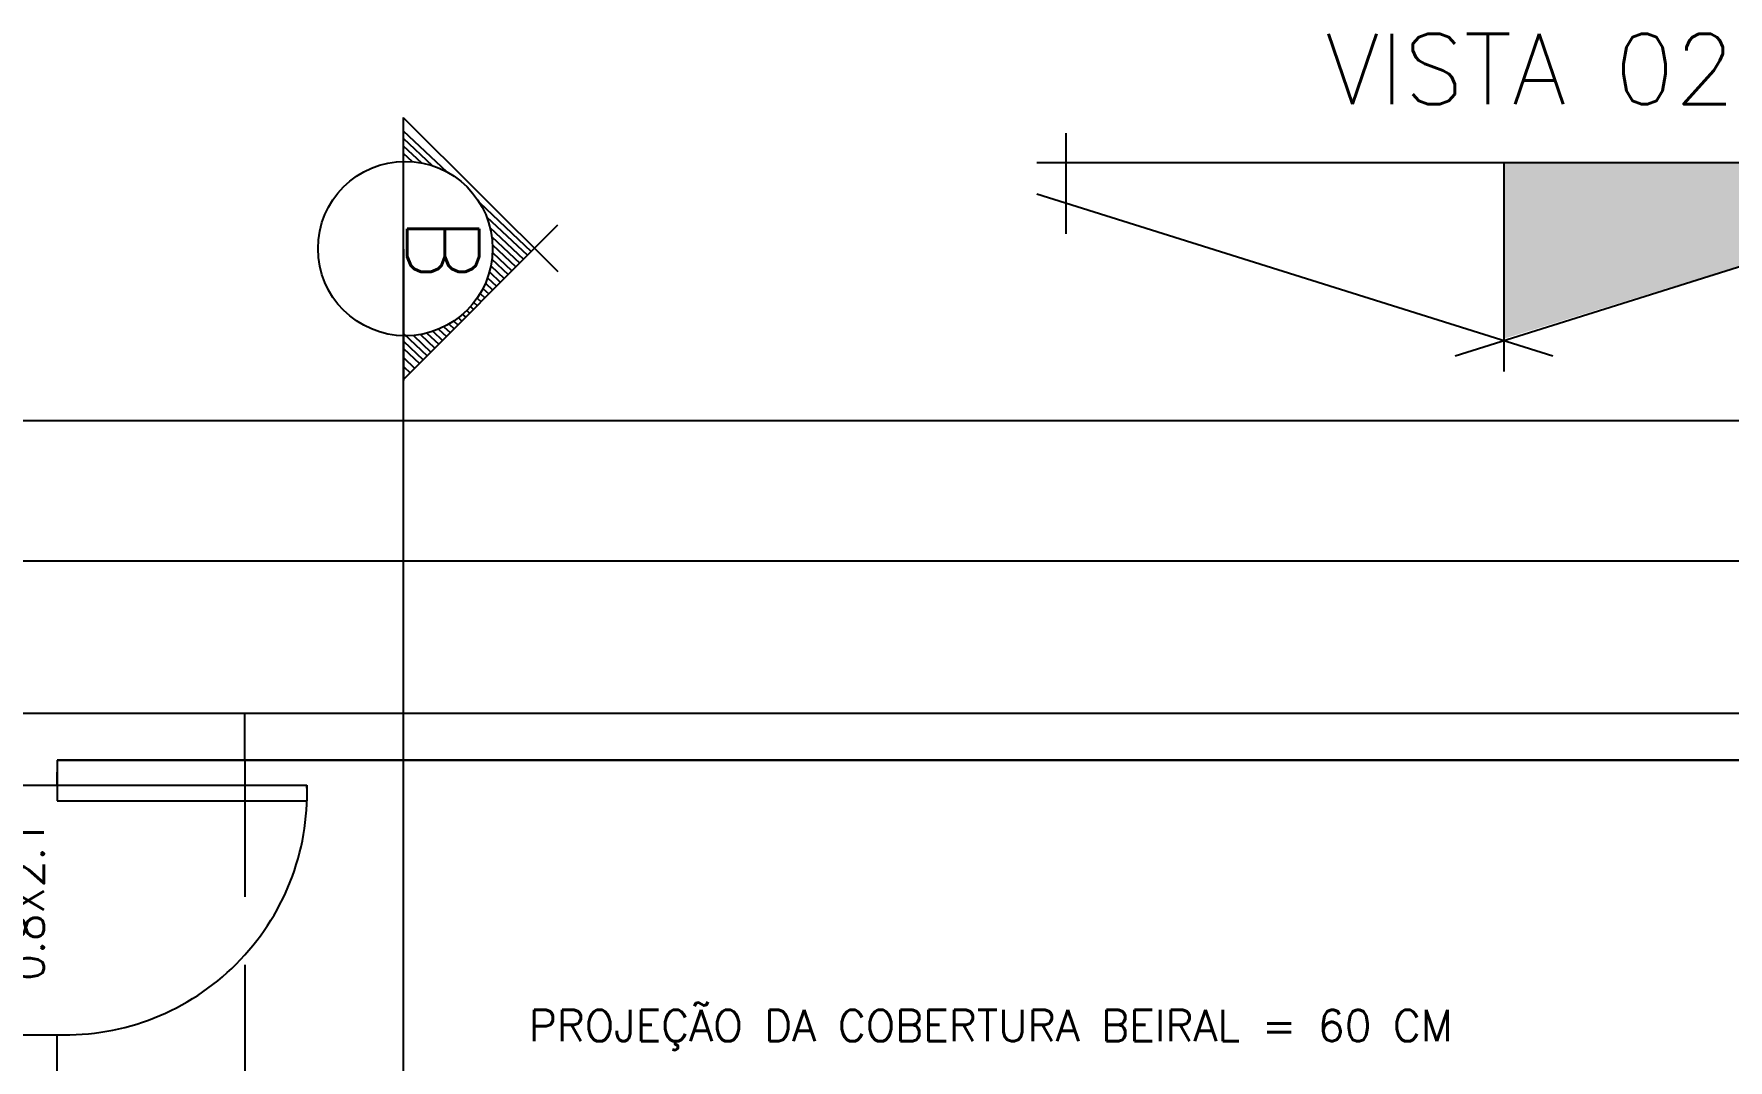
# Model space of a CAD drawing. Extents: x 500 to 638, y 181 to 267.
# Drawn here: x 540.95 to 546.38, y 237.11 to 240.4 of the extents above; entities that cross this region are included whole.
import ezdxf
from ezdxf.enums import TextEntityAlignment as Align

# ---------------------------------------------------------------- set-up
doc = ezdxf.new("R2010")
doc.units = 0
doc.header["$LTSCALE"] = 7
doc.linetypes.add('HIDDEN2', pattern=[0.1875, 0.125, -0.0625])
doc.layers.get('0').update_dxf_attribs({"linetype": 'CONTINUOUS'})
doc.layers.get('DEFPOINTS').update_dxf_attribs({"linetype": 'CONTINUOUS'})
for name, color, linetype in [('ALVENARIA', 7, 'CONTINUOUS'), ('ALVENARIA1', 44, 'CONTINUOUS'), ('COBERTURA', 6, 'CONTINUOUS'), ('COTA', 1, 'CONTINUOUS'), ('JAPOR', 142, 'CONTINUOUS'), ('TEXTO2', 40, 'CONTINUOUS'), ('TEXTO3', 3, 'CONTINUOUS')]:
    doc.layers.add(name, color=color, linetype=linetype)
doc.styles.add('SIMPLEX', font='SIMPLEX.SHX')
doc.dimstyles.new('DIM50', dxfattribs={"dimtxt": 0.12, "dimasz": 0.15, "dimexe": 0.05, "dimexo": 0.09, "dimgap": 0.09, "dimtad": 1, "dimzin": 0, "dimdsep": 46, "dimtxsty": 'SIMPLEX', "dimblk1": 'DOTSMALL', "dimblk2": 'DOTSMALL', "dimsah": 1, "dimcen": 0.09, "dimadec": 0, "dimazin": 0, "dimtfac": 1, "dimtix": 1, "dimtofl": 0, "dimtmove": 2, "dimatfit": 3, "dimldrblk": 'DOTSMALL', "dimfxl": 1, "dimtolj": 1, "dimtzin": 0, "dimarcsym": 0})

# ---------------------------------------------------------------- blocks, each defined once
blk = doc.blocks.new('_DOTSMALL')
at = {"color": 0, "linetype": 'ByBlock', "const_width": 0.5}
blk.add_lwpolyline([(-0.0625, 0, 1), (0.0625, 0, 1)], format="xyb", close=True, dxfattribs=at)
blk = doc.blocks.new('*D87')
at = {"layer": 'COTA', "color": 0, "lineweight": -2}
for p, q in [((529.8766, 238.3119), (529.8766, 239.2109)), ((564.8766, 238.3119), (564.8766, 239.2109)), ((529.8766, 239.1609), (547.5466, 239.1609)), ((564.8766, 239.1609), (548.2066, 239.1609))]:
    blk.add_line(p, q, dxfattribs=at)
at = {"layer": 'DEFPOINTS', "color": 0}
for p in [(564.8766, 239.1609), (529.8766, 238.2219), (564.8766, 238.2219)]:
    blk.add_point(p, dxfattribs=at)
at = {"layer": 'COTA', "color": 0, "lineweight": -2, "xscale": 0.15, "yscale": 0.15, "zscale": 0.15, "rotation": 180}
blk.add_blockref('_DOTSMALL', (529.8766, 239.1609), dxfattribs=at)
at = {"layer": 'COTA', "color": 0, "lineweight": -2, "xscale": 0.15, "yscale": 0.15, "zscale": 0.15}
blk.add_blockref('_DOTSMALL', (564.8766, 239.1609), dxfattribs=at)
at = {"layer": 'COTA', "color": 0, "insert": (547.8766, 239.2959), "char_height": 0.12, "attachment_point": 5, "style": 'SIMPLEX'}
blk.add_mtext('\\A1;35.00', dxfattribs=at)
blk = doc.blocks.new('*D144')
at = {"layer": 'COTA', "color": 0, "lineweight": -2}
for p, q in [((535.3766, 238.3119), (535.3766, 238.7605)), ((559.8564, 238.1619), (559.8564, 238.7605)), ((535.3766, 238.7105), (559.8564, 238.7105))]:
    blk.add_line(p, q, dxfattribs=at)
at = {"layer": 'DEFPOINTS', "color": 0}
for p in [(559.8564, 238.7105), (535.3766, 238.2219), (559.8564, 238.0719)]:
    blk.add_point(p, dxfattribs=at)
at = {"layer": 'COTA', "color": 0, "lineweight": -2, "xscale": 0.15, "yscale": 0.15, "zscale": 0.15, "rotation": 180}
blk.add_blockref('_DOTSMALL', (535.3766, 238.7105), dxfattribs=at)
at = {"layer": 'COTA', "color": 0, "lineweight": -2, "xscale": 0.15, "yscale": 0.15, "zscale": 0.15}
blk.add_blockref('_DOTSMALL', (559.8564, 238.7105), dxfattribs=at)
at = {"layer": 'COTA', "color": 0, "insert": (547.6165, 238.8605), "char_height": 0.12, "attachment_point": 5, "style": 'SIMPLEX'}
blk.add_mtext('\\A1;24.50', dxfattribs=at)

msp = doc.modelspace()

# ---------------------------------------------------------------- linework, layer by layer
at = {"layer": 'ALVENARIA'}
for p, q in [((564.8766, 238.2219), (529.8766, 238.2219)), ((559.6564, 238.2219), (535.3766, 238.2219)), ((541.6271, 238.0719), (541.6271, 238.2219)), ((541.0266, 238.0719), (551.8564, 238.0719)), ((541.0266, 238.0719), (541.0266, 237.9919)), ((564.7266, 238.0719), (541.0266, 238.0719)), ((541.0266, 237.9919), (541.0266, 238.0333)), ((541.0266, 237.9919), (541.0266, 238.0333)), ((541.0266, 238.0333), (541.0266, 237.9919)), ((541.0266, 238.0333), (541.0266, 237.9919)), ((541.0266, 238.0333), (541.0266, 237.9919)), ((540.8766, 237.9919), (541.0266, 237.9919)), ((540.8766, 237.1919), (541.0266, 237.1919)), ((541.0266, 236.4719), (541.0266, 237.1919))]:
    msp.add_line(p, q, dxfattribs=at)
at = {"layer": 'ALVENARIA1', "linetype": 'ByBlock', "ltscale": 0.15}
for p, q in [((542.1347, 240.132), (542.1359, 239.2889)), ((542.1347, 240.132), (542.6304, 239.6377)), ((542.1347, 240.132), (542.1347, 236.0448)), ((542.1348, 240.0894), (542.275, 239.9572)), ((544.2582, 240.081), (544.2582, 239.7584)), ((542.1348, 240.0653), (542.2281, 239.9773)), ((542.1348, 240.0413), (542.1931, 239.9863)), ((542.1349, 240.0172), (542.1634, 239.9902)), ((542.1349, 239.9931), (542.1371, 239.991)), ((544.1646, 239.9874), (545.6615, 239.9874)), ((545.6615, 239.9874), (547.1584, 239.9874)), ((545.6615, 239.9874), (545.6615, 239.3177)), ((545.8177, 239.3667), (544.1646, 239.8859)), ((547.1584, 239.8859), (545.5054, 239.3667)), ((542.379, 239.8591), (542.5452, 239.7024)), ((542.4019, 239.8135), (542.5328, 239.69)), ((542.1359, 239.292), (542.6302, 239.7877)), ((542.4129, 239.7791), (542.5204, 239.6776)), ((542.4185, 239.7497), (542.5081, 239.6652)), ((542.4209, 239.7234), (542.4957, 239.6529)), ((542.4156, 239.6562), (542.4586, 239.6157)), ((542.419, 239.6771), (542.471, 239.6281)), ((542.4209, 239.6994), (542.4833, 239.6405)), ((542.3982, 239.6005), (542.4215, 239.5785)), ((542.4051, 239.6181), (542.4339, 239.5909)), ((542.4109, 239.6366), (542.4463, 239.6033)), ((542.3615, 239.5389), (542.3721, 239.5289)), ((542.3719, 239.5531), (542.3844, 239.5413)), ((542.3815, 239.5681), (542.3968, 239.5537)), ((542.3903, 239.5839), (542.4092, 239.5661)), ((542.3117, 239.4897), (542.3226, 239.4793)), ((542.3253, 239.5008), (542.335, 239.4917)), ((542.3382, 239.5128), (542.3474, 239.5041)), ((542.3502, 239.5255), (542.3597, 239.5165)), ((542.1357, 239.4391), (542.2114, 239.3677)), ((542.1675, 239.4332), (542.2237, 239.3801)), ((542.1898, 239.4362), (542.2361, 239.3925)), ((542.2106, 239.4406), (542.2485, 239.4049)), ((542.23, 239.4464), (542.2608, 239.4173)), ((542.2483, 239.4532), (542.2732, 239.4297)), ((542.2655, 239.461), (542.2856, 239.4421)), ((542.2818, 239.4697), (542.2979, 239.4545)), ((542.2972, 239.4793), (542.3103, 239.4669)), ((542.1357, 239.415), (542.199, 239.3553)), ((542.1357, 239.391), (542.1867, 239.3429)), ((542.1358, 239.3621), (542.1723, 239.3277)), ((542.1358, 239.3332), (542.1578, 239.3124)), ((542.1359, 239.292), (542.1359, 239.292))]:
    msp.add_line(p, q, dxfattribs=at)
msp.add_circle((542.1416, 239.7115), 0.2795, dxfattribs=at)
msp.add_solid([(545.6615, 239.9874), (547.0649, 239.9874), (545.6615, 239.4228), (547.0649, 239.8565)], dxfattribs=at)
at = {"layer": 'COBERTURA', "linetype": 'HIDDEN2', "ltscale": 0.5}
msp.add_line((541.6271, 238.0719), (541.6271, 237.072), dxfattribs=at)
at = {"layer": 'JAPOR'}
for p, q in [((541.0266, 237.9919), (541.8266, 237.9919)), ((541.0266, 237.9919), (541.0266, 237.9419)), ((541.8266, 237.9919), (541.8266, 237.9419)), ((541.0266, 237.9419), (541.8266, 237.9419))]:
    msp.add_line(p, q, dxfattribs=at)
msp.add_arc((541.0516, 237.9669), 0.7754, 268.1524, 1.8476, dxfattribs=at)

# ---------------------------------------------------------------- texts
at = {"layer": 'ALVENARIA1', "linetype": 'ByBlock', "ltscale": 0.15, "style": 'SIMPLEX'}
msp.add_text('B', height=0.23, rotation=270, dxfattribs=at).set_placement((542.148, 239.8147))
at = {"layer": 'TEXTO2', "style": 'SIMPLEX'}
msp.add_text('0.8X2.1', height=0.1, rotation=90, dxfattribs=at).set_placement((540.9835, 237.6219), align=Align.CENTER)
msp.add_text('PROJEÇÃO DA COBERTURA BEIRAL = 60 CM', height=0.1, dxfattribs=at).set_placement((542.5368, 237.1714))
at = {"layer": 'TEXTO3', "style": 'SIMPLEX'}
msp.add_text('VISTA 02', height=0.225, dxfattribs=at).set_placement((546.401, 240.1747), align=Align.RIGHT)

# ---------------------------------------------------------------- dimensions: what is measured, and where the dimension line sits
at = {"layer": 'COTA'}
dim = msp.add_linear_dim(base=(564.8766, 239.1609), p1=(529.8766, 238.2219), p2=(564.8766, 238.2219), dimstyle='DIM50', dxfattribs=at)
dim.commit()
dim.dimension.update_dxf_attribs({"geometry": '*D87', "text_midpoint": (547.8766, 239.2959), "dimtype": 160})
dim = msp.add_linear_dim(base=(559.8564, 238.7105), p1=(535.3766, 238.2219), p2=(559.8564, 238.0719), text='24.50', dimstyle='DIM50', dxfattribs=at)
dim.commit()
dim.dimension.update_dxf_attribs({"geometry": '*D144', "text_midpoint": (547.6165, 238.8605)})

doc.saveas('drawing.dxf')
